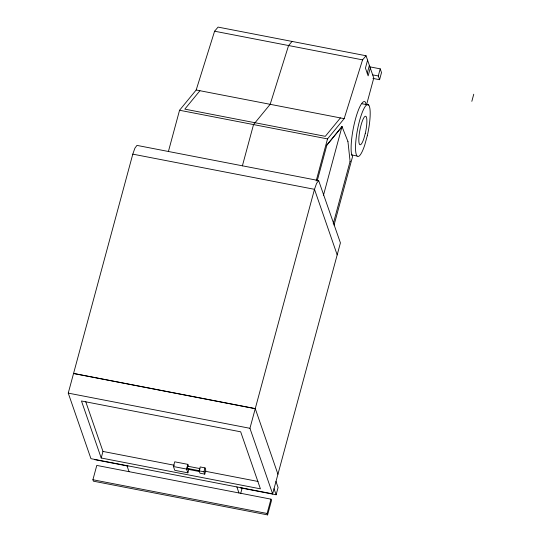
<?xml version="1.0" encoding="UTF-8"?>
<svg xmlns="http://www.w3.org/2000/svg" width="542" height="542" viewBox="0 0 542 542"><rect width="100%" height="100%" fill="white"/><g stroke="black" fill="none" stroke-linecap="round" stroke-linejoin="round"><path stroke-width="0.81" d="M68.251 393.119L132.797 154.145L134.883 148.19L136.957 145.392L318.649 180.574L340.423 242.884L272.64 493.857L90.948 458.674L68.251 393.119L249.943 428.302L272.64 493.857M168.399 151.536L179.551 110.256L196.184 89.992L214.591 31.212L218.067 27.1L366.046 55.751L373.77 78.055L366.609 104.565M92.912 479.751L96.781 465.422L270.98 499.155L271.474 500.578L267.606 514.9L93.407 481.174L92.912 479.751L267.111 513.477L267.606 514.9M101.205 458.004L81.456 400.985L240.675 431.811L260.417 488.837L101.205 458.004L102.973 451.439L85.697 401.547M242.382 165.866L253.534 124.579L270.173 104.315L288.581 45.542L292.057 41.429M188.928 468.911L187.864 472.841L174.754 470.307L173.447 466.526L174.72 461.811L187.83 464.345L188.616 466.615M187.864 472.841L186.556 469.067L187.83 464.345M187.105 468.363L187.688 466.208L199.978 468.586L199.395 470.741L199.686 471.587L187.397 469.203L187.105 468.363L199.395 470.741M199.144 470.849L200.201 466.947L204.998 467.882L205.818 470.232L204.761 474.135L199.964 473.2L199.144 470.849L203.948 471.777L204.761 474.135M203.948 471.777L204.998 467.882M316.155 181.001L327.524 138.908L344.163 118.644L362.571 59.864L366.046 55.751M249.943 428.302L314.489 189.321L316.575 183.372L318.649 180.574M317.273 180.622L326.894 145.005L342.009 126.604L347.923 141.476M240.648 493.613L242.138 488.091M323.479 195.222L342.009 126.604M367.578 60.182L365.443 68.075L368.147 75.873L370.281 67.98M367.246 73.278L369.38 65.379M333.235 223.778L350.098 161.353M334.041 225.133L352.544 156.631L351.379 152.993A28.638 5.874 -79 0 1 355.552 118.779A28.638 5.874 -79 0 1 365.349 102.106L366.182 104.714M372.943 78.414L379.576 79.694L378.289 75.961L380.206 68.848L369.427 66.761M379.576 79.694L381.5 72.581L380.206 68.848M267.111 513.477L270.98 499.155M240.343 487.841L276.108 494.765L278.08 487.468L275.993 481.445M471.831 101.334L473.749 94.22M199.93 90.717L184.815 109.132L325.295 136.333L340.417 117.919M326.88 145.066L342.002 126.652M214.591 31.212L362.571 59.864M372.666 74.877L378.289 75.961M362.049 103.766L368.668 105.046M196.184 89.992L344.163 118.644M179.551 110.256L327.524 138.908M351.236 154.863L357.029 155.981M132.797 154.145L314.489 189.321L337.185 254.875M73.57 373.424L255.262 408.6L277.938 474.236M73.549 373.506L255.241 408.688M102.973 451.439L174.368 465.266M204.91 471.174L258.039 481.465M173.447 466.526L186.556 469.067M94.416 459.582L127.959 466.079M274.022 488.735L276.108 494.765M236.874 486.926L238.961 492.956M126.95 465.646L129.037 471.669M347.93 141.428L350.085 161.401M365.294 133.373L363.885 138.508A14.532 2.981 -79 0 1 358.865 138.386A14.532 2.981 -79 0 1 364.868 116.496A14.532 2.981 -79 0 1 365.294 133.373M367.3 135.71L364.732 145.066A26.456 5.427 -79 0 1 355.586 144.85A26.456 5.427 -79 0 1 366.527 104.999A26.456 5.427 -79 0 1 367.3 135.71"/></g></svg>
